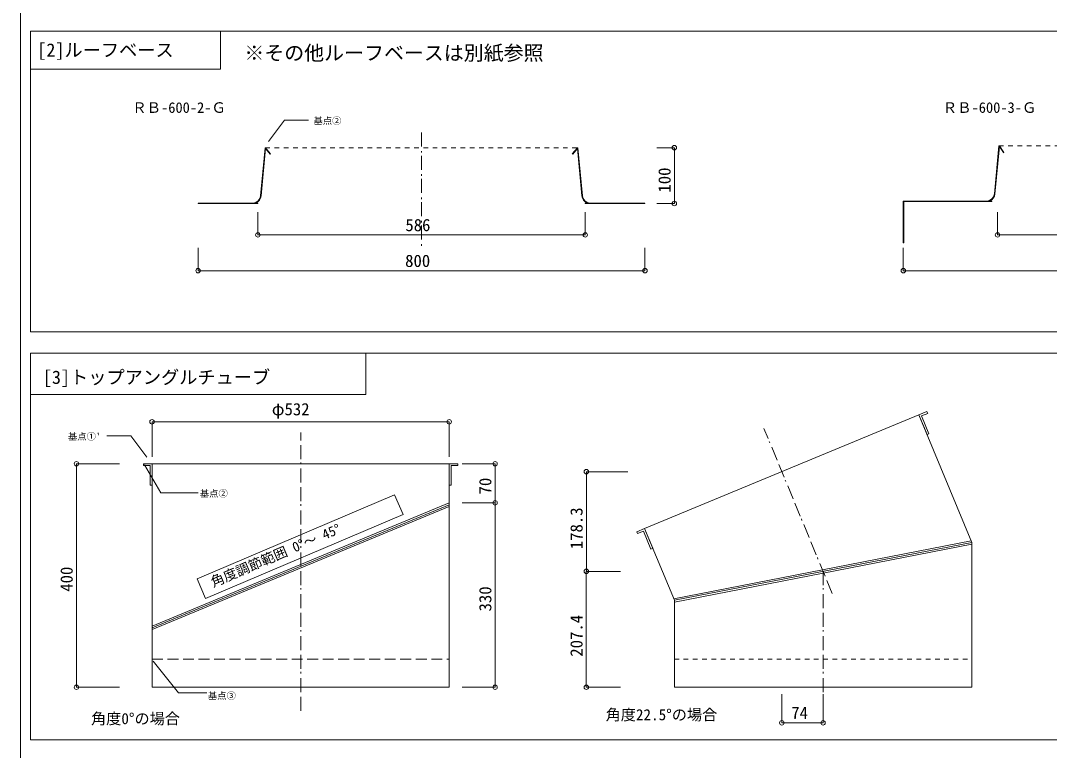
# Model space of a CAD drawing. Units: millimetres, scale not verified. Extents: x -1415 to 1415, y -2146 to 1929.
# Drawn here: x -1415 to 427, y -1291 to 15 of the extents above; entities that cross this region are included whole.
import ezdxf
from ezdxf.enums import TextEntityAlignment as Align

# ---------------------------------------------------------------- set-up
doc = ezdxf.new("R2010")
doc.units = ezdxf.units.MM
doc.header["$LTSCALE"] = 10
for name, pattern in [('USER1', [1.66656, 0.83312, -0.83344]), ('USER2', [2.7777, 1.94428, -0.83342]), ('USER4', [4.16656, 2.5, -0.83312, 0.27772, -0.55572]), ('USER5', [7.5, 2.5, -0.83312, 2.5, -0.83344, 0.27772, -0.55572])]:
    doc.linetypes.add(name, pattern=pattern)
for name, color, linetype, lineweight in [('0-0_0', 4, 'Continuous', 18), ('0-5___', 4, 'Continuous', 18), ('0-6___-1', 4, 'Continuous', 18)]:
    doc.layers.add(name, color=color, linetype=linetype, lineweight=lineweight)
doc.styles.add('ＭＳ ゴシック', font='')
doc.styles.get('ＭＳ ゴシック').set_extended_font_data('MS Gothic')

msp = doc.modelspace()

# ---------------------------------------------------------------- linework, layer by layer
at = {"layer": '0-0_0', "color": 7, "lineweight": 15}
for p, q in [((-244.46, -212.1), (-244.46, -220.1)), ((-244.46, -312.1), (-244.46, -304.1)), ((-989.98, -368.22), (-981.98, -368.22)), ((-403.98, -368.22), (-411.98, -368.22)), ((334.1, -368.22), (342.1, -368.22)), ((-1097.1, -432.26), (-1089.1, -432.26)), ((-297.1, -432.26), (-305.1, -432.26)), ((165.4, -432.26), (173.4, -432.26)), ((-1179.48, -702.58), (-1171.48, -702.58)), ((-647.48, -702.58), (-655.48, -702.58)), ((-1314.83, -777.68), (-1314.83, -785.68)), ((-565.38, -777.68), (-565.38, -785.68)), ((-402.04, -791.96), (-402.04, -799.96)), ((-565.38, -847.68), (-565.38, -839.68)), ((-565.38, -847.68), (-565.38, -855.68)), ((-402.1, -970.29), (-402.1, -978.29)), ((-402.04, -970.29), (-402.04, -962.29)), ((-1314.83, -1177.68), (-1314.83, -1169.68)), ((-565.38, -1177.68), (-565.38, -1169.68)), ((-402.1, -1177.68), (-402.1, -1169.68)), ((-52.1, -1241.26), (-44.1, -1241.26)), ((21.77, -1241.26), (13.77, -1241.26))]:
    msp.add_line(p, q, dxfattribs=at)
at = {"layer": '0-0_0'}
for p, q in [((-297.65, -893.7), (193.46, -690.27)), ((288.01, -918.54), (193.46, -690.27)), ((-1179.48, -1177.68), (-1179.48, -777.68)), ((-1179.48, -777.68), (-647.48, -777.68)), ((-647.48, -1177.68), (-647.48, -777.68)), ((-624.17, -777.68), (-565.2, -777.68)), ((-565.38, -785.68), (-565.38, -839.68)), ((-1179.48, -1068.04), (-647.48, -847.68)), ((-1179.48, -1071.29), (-647.48, -850.93)), ((-1179.48, -1074.54), (-647.48, -854.18)), ((-624.17, -847.68), (-565.2, -847.68)), ((-624.11, -847.68), (-565.2, -847.68)), ((-565.38, -855.68), (-565.38, -1169.68)), ((-244.48, -1022.05), (-297.64, -893.7)), ((-245.65, -1019.22), (286.85, -915.71)), ((-244.48, -1022.05), (288.01, -918.54)), ((288.02, -1177.68), (288.02, -918.54)), ((-244.48, -1025.1), (288.02, -921.59)), ((-244.48, -1177.68), (-244.48, -1022.05)), ((-1179.48, -1177.68), (-647.48, -1177.68)), ((-624.17, -1177.68), (-565.2, -1177.68)), ((-244.48, -1177.68), (288.02, -1177.68))]:
    msp.add_line(p, q, dxfattribs=at)
at = {"layer": '0-0_0', "linetype": 'USER2'}
msp.add_line((-1179.48, -1127.68), (-647.48, -1127.68), dxfattribs=at)
at = {"layer": '0-0_0', "linetype": 'USER1'}
msp.add_line((-244.48, -1127.68), (288.02, -1127.68), dxfattribs=at)
at = {"layer": '0-0_0'}
for points in [[(208.04, -725.47), (211.36, -724.1), (198.09, -692.07), (209.03, -687.54), (207.72, -684.37), (193.46, -690.27)], [(-1179.48, -815.78), (-1183.07, -815.78), (-1183.07, -781.11), (-1194.91, -781.11), (-1194.91, -777.68), (-1179.48, -777.68)], [(-647.48, -815.78), (-643.89, -815.78), (-643.89, -781.11), (-632.05, -781.11), (-632.05, -777.68), (-647.48, -777.68)], [(-283.07, -928.9), (-286.39, -930.27), (-299.66, -898.24), (-310.6, -902.77), (-311.91, -899.61), (-297.65, -893.7)]]:
    msp.add_lwpolyline(points, close=True, dxfattribs=at)
at = {"layer": '0-0_0', "color": 7, "lineweight": 15}
for centre in [(-244.46, -212.1), (-244.46, -312.1), (-989.98, -368.22), (-403.98, -368.22), (334.1, -368.22), (-1097.1, -432.26), (-297.1, -432.26), (165.4, -432.26), (-1179.48, -702.58), (-647.48, -702.58), (-1314.83, -777.68), (-565.38, -777.68), (-402.04, -791.96), (-565.38, -847.68), (-565.38, -847.68), (-402.1, -970.29), (-402.04, -970.29), (-1314.83, -1177.68), (-565.38, -1177.68), (-402.1, -1177.68), (-52.1, -1241.26), (21.77, -1241.26)]:
    msp.add_circle(centre, 4, dxfattribs=at)
at = {"layer": '0-5___', "linetype": 'USER4'}
msp.add_line((-696.98, -184.79), (-696.98, -388.79), dxfattribs=at)
at = {"layer": '0-5___'}
for p, q in [((-977.1, -212.1), (-985.29, -298.35)), ((-976.23, -213.53), (-984.3, -298.45)), ((-977.1, -212.1), (-976.1, -212.1)), ((-976.23, -213.53), (-967.97, -223.71)), ((-976.1, -212.1), (-967.19, -223.08)), ((-418.1, -212.1), (-427.14, -222.98)), ((-417.97, -213.51), (-426.37, -223.62)), ((-417.1, -212.1), (-418.1, -212.1)), ((-417.97, -213.51), (-409.91, -298.45)), ((-417.1, -212.1), (-408.91, -298.35)), ((336.6, -208.67), (328.4, -294.92)), ((337.45, -210.25), (329.4, -295.02)), ((336.6, -208.67), (337.6, -208.67)), ((337.45, -210.25), (344.61, -220.99)), ((337.6, -208.67), (345.44, -220.44)), ((345.44, -220.44), (344.67, -221.08)), ((-967.19, -223.08), (-967.9, -223.79)), ((-427.14, -222.98), (-426.43, -223.68)), ((-1097.1, -311.1), (-990.1, -311.1)), ((-1097.1, -311.1), (-1097.1, -312.1)), ((-1097.1, -312.1), (-990.1, -312.1)), ((-990.1, -311.1), (-990.1, -312.1)), ((-404.1, -311.1), (-297.1, -311.1)), ((-404.1, -311.1), (-404.1, -312.1)), ((-404.1, -312.1), (-297.1, -312.1)), ((-297.1, -311.1), (-297.1, -312.1)), ((165.4, -307.67), (323.6, -307.67)), ((165.4, -382.67), (165.4, -307.67)), ((166.4, -308.67), (323.6, -308.67)), ((166.4, -382.67), (166.4, -308.67)), ((323.6, -307.67), (323.6, -308.67)), ((165.4, -382.67), (166.4, -382.67)), ((-1179.48, -765.3), (-1179.48, -702.4)), ((-1171.48, -702.58), (-655.48, -702.58)), ((-647.48, -765.3), (-647.48, -702.4)), ((-327.68, -791.96), (-402.22, -791.96)), ((-402.04, -799.96), (-402.04, -962.29)), ((-340.6, -970.29), (-402.28, -970.29)), ((-340.6, -970.29), (-402.22, -970.29)), ((-402.1, -978.29), (-402.1, -1169.68)), ((-340.6, -1177.68), (-402.28, -1177.68))]:
    msp.add_line(p, q, dxfattribs=at)
at = {"layer": '0-5___', "linetype": 'USER1'}
for p, q in [((-977.1, -212.1), (-417.1, -212.1)), ((336.6, -208.67), (896.6, -208.67))]:
    msp.add_line(p, q, dxfattribs=at)
at = {"layer": '0-5___', "linetype": 'USER5'}
for p, q in [((38.17, -1009.87), (-84.13, -714.61)), ((-913.23, -1219.68), (-913.23, -721.68)), ((21.77, -1219.68), (21.77, -968.62))]:
    msp.add_line(p, q, dxfattribs=at)
at = {"layer": '0-5___', "color": 3}
msp.add_lwpolyline([(1415.18, -2145.8), (-1414.82, -2145.8), (-1414.82, 1929.2), (1415.18, 1929.2)], close=True, dxfattribs=at)
at = {"layer": '0-5___'}
for points in [[(-1396.98, -3.67), (-1056.98, -3.67), (-1056.98, -71.67), (-1396.98, -71.67)], [(-1396.98, -3.67), (1393.02, -3.67), (1393.02, -541.67), (-1396.98, -541.67)], [(-1396.98, -579.67), (-796.98, -579.67), (-796.98, -653.67), (-1396.98, -653.67)], [(-1396.98, -579.67), (1393.02, -579.67), (1393.02, -1271.67), (-1396.98, -1271.67)], [(-1098.54, -983.43), (-745.25, -833.07), (-730.21, -868.4), (-1083.5, -1018.76)]]:
    msp.add_lwpolyline(points, close=True, dxfattribs=at)
for points in [[(-971.24, -200.79), (-942.47, -162.79), (-899.49, -162.79)], [(-1188.6, -765.67), (-1217.36, -727.67), (-1260.34, -727.67)], [(-1192.77, -779.85), (-1164, -829.67), (-1097.02, -829.67)], [(-1177.24, -1130.85), (-1131.98, -1187.67), (-1081.49, -1187.67)]]:
    msp.add_lwpolyline(points, dxfattribs=at)
for centre, radius, start, end in [((-999.04, -297.32), 13.78, 271.12372, 355.69827), ((-999.04, -297.32), 14.78, 291.22294, 355.69827), ((-395.17, -297.32), 14.78, 184.30173, 248.77706), ((-395.17, -297.32), 13.78, 184.30173, 268.87628), ((314.66, -293.89), 13.78, 271.12372, 355.69827), ((314.66, -293.89), 14.78, 291.22294, 355.69827)]:
    msp.add_arc(centre, radius, start, end, dxfattribs=at)
at = {"layer": '0-6___-1'}
for p, q in [((-275.79, -212.1), (-244.28, -212.1)), ((-244.46, -304.1), (-244.46, -220.1)), ((-275.79, -312.1), (-244.28, -312.1)), ((-989.98, -327.27), (-989.98, -368.4)), ((-403.98, -327.27), (-403.98, -368.4)), ((334.1, -327.27), (334.1, -368.4)), ((-981.98, -368.22), (-411.98, -368.22)), ((342.1, -368.22), (891.1, -368.22)), ((-1097.1, -391.32), (-1097.1, -432.44)), ((-297.1, -391.32), (-297.1, -432.44)), ((165.4, -391.32), (165.4, -432.44)), ((-1089.1, -432.26), (-305.1, -432.26)), ((173.4, -432.26), (1059.8, -432.26)), ((-1237.84, -777.68), (-1315.01, -777.68)), ((-1314.83, -1169.68), (-1314.83, -785.68)), ((-1237.84, -1177.68), (-1315.01, -1177.68)), ((-52.1, -1189.85), (-52.1, -1241.44)), ((21.77, -1189.85), (21.77, -1241.44)), ((-44.1, -1241.26), (13.77, -1241.26))]:
    msp.add_line(p, q, dxfattribs=at)

# ---------------------------------------------------------------- texts
at = {"layer": '0-0_0', "color": 7, "style": 'ＭＳ ゴシック'}
for s, p in [('70', (-565.47, -832.63)), ('330', (-565.47, -1042))]:
    msp.add_text(s, height=21.99, rotation=90, dxfattribs=at).set_placement(p, align=Align.BOTTOM_LEFT)
at = {"layer": '0-5___', "color": 7, "style": 'ＭＳ ゴシック'}
for s, height, p in [('[2]ルーフベース', 23.88, (-1384.98, -56.46)), ('※その他ルーフベースは別紙参照', 26.18, (-1014.28, -63.49)), ('ＲＢ-600-2-Ｇ', 18.95, (-1215.05, -155.46)), ('ＲＢ-600-3-Ｇ', 18.95, (235.86, -155.46)), ('基点②', 11.94, (-890.49, -173.56)), ('[3]トップアングルチューブ', 23.88, (-1374.98, -642)), ('φ532', 21.99, (-965.1, -697.62)), ("基点①'", 11.94, (-1330.02, -738.44)), ('基点②', 11.94, (-1094.02, -840.44)), ('基点③', 11.94, (-1079.49, -1202.46)), ('角度22.5°の場合', 19.9, (-367.54, -1242.69)), ('角度0°の場合', 19.9, (-1288.72, -1249.67))]:
    msp.add_text(s, height=height, dxfattribs=at).set_placement(p, align=Align.BOTTOM_LEFT)
for s, height, rotation, p in [('178.3', 21.99, 90, (-402.13, -930.62)), ('角度調節範囲 0°～ 45°', 17.91, 23.055, (-1067.82, -1003.75)), ('207.4', 21.99, 90, (-402.19, -1122.95))]:
    msp.add_text(s, height=height, rotation=rotation, dxfattribs=at).set_placement(p, align=Align.BOTTOM_LEFT)
at = {"layer": '0-6___-1', "color": 7, "style": 'ＭＳ ゴシック'}
for s, p in [('100', (-244.55, -292.48)), ('400', (-1314.92, -1006.77))]:
    msp.add_text(s, height=21.99, rotation=90, dxfattribs=at).set_placement(p, align=Align.BOTTOM_LEFT)
for s, p in [('586', (-725.99, -368.13)), ('800', (-726.42, -432.17)), ('74', (-35.19, -1241.17))]:
    msp.add_text(s, height=21.99, dxfattribs=at).set_placement(p, align=Align.BOTTOM_LEFT)

doc.saveas('drawing.dxf')
